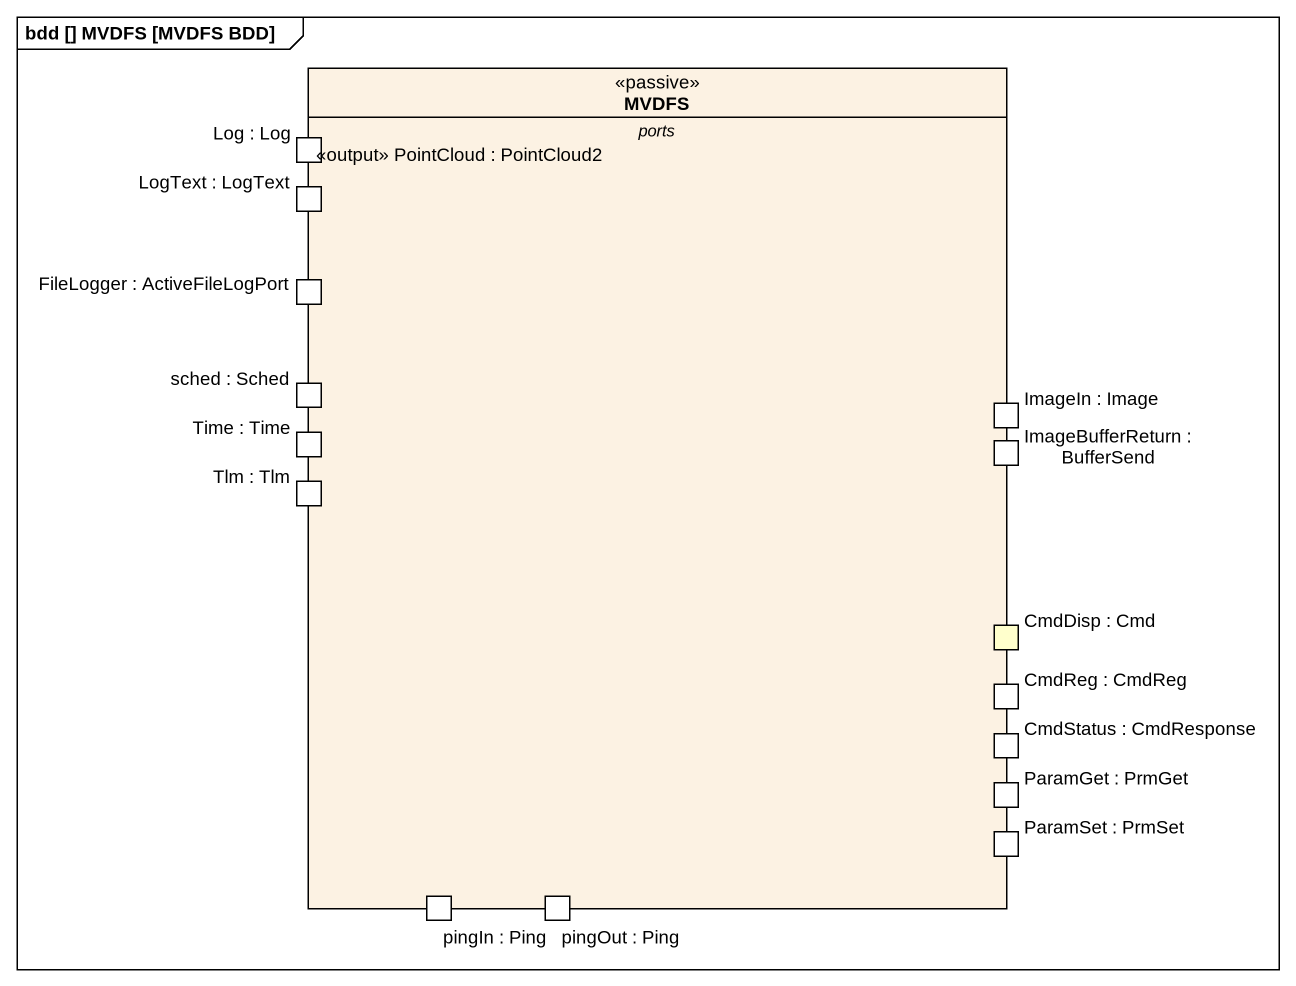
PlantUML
@startuml
mainframe bdd [] MVDFS [MVDFS BDD]
hide circle
hide empty members
class MVDFS <<passive>> {
  -- ports --
  <<output>> PointCloud : PointCloud2
  -- ports --
  Log : Log
  LogText : LogText
  pingIn : Ping
  pingOut : Ping
  sched : Sched
  Time : Time
  Tlm : Tlm
  FileLogger : ActiveFileLogPort
  ImageIn : Image
  CmdDisp : Cmd
  CmdReg : CmdReg
  CmdStatus : CmdResponse
  ParamGet : PrmGet
  ParamSet : PrmSet
  ImageBufferReturn : BufferSend
}
@enduml
